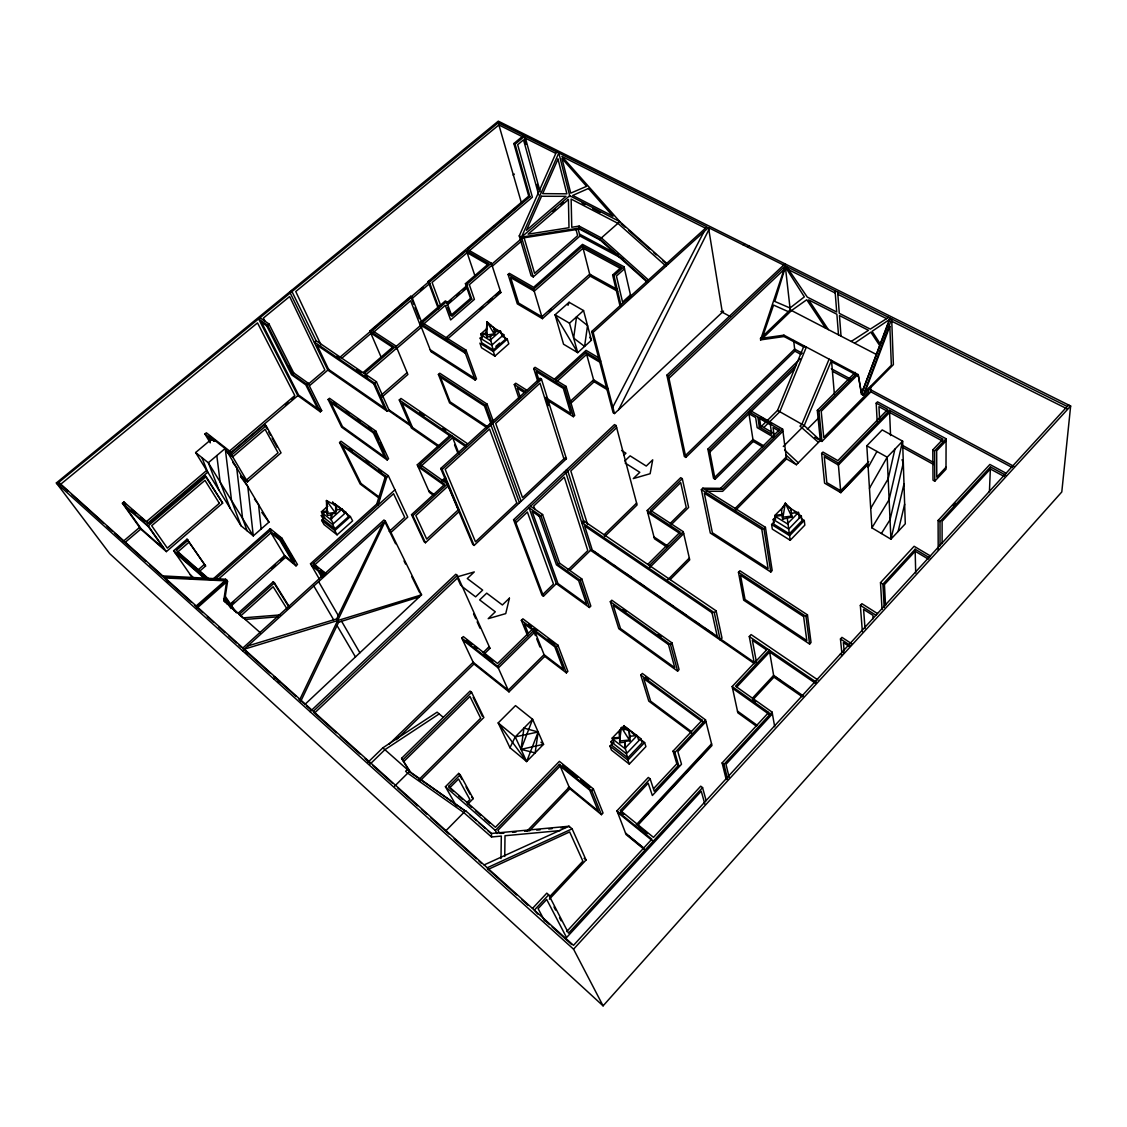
<?xml version="1.0" encoding="UTF-8"?>
<svg xmlns="http://www.w3.org/2000/svg" width="1127" height="1127" viewBox="0 0 1127 1127"><rect width="100%" height="100%" fill="white"/><g stroke="black" fill="none" stroke-linecap="round" stroke-linejoin="round"><path stroke-width="1.5" d="M942.102 543.468L942.102 521.294L990.351 468.987L1004.199 476.496M946.102 438.755L945.99 469.241L934.79 481.187L933.015 480.187L932.79 449.898L942.961 439.164L889.513 410.355L838.234 463L840.812 492.682L824.584 483.145L821.625 453.434L822.978 452.068L837.854 460.619L887.78 409.411L876.2 403.17L877.51 401.846L946.102 438.755L934.607 450.899L934.79 481.187M504.741 856.421L505.009 835.727L560.049 830.599M500.994 858.492L501.304 836.079L491.499 836.981L463.775 812.567L407.749 773.178L405.621 771.291L407.368 769.572M490.541 335.466L490.879 336.424L486.949 337.001L486.272 335.071L486.963 321.787L494.288 328.027L494.485 334.874L490.541 335.466L490.442 339.903L491.823 343.932M494.485 334.874L494.556 331.93L500.458 331.056L502.318 336.649M486.949 337.001L486.441 329.183M989.421 491.809L990.436 466.916L1005.833 475.242M328.098 511.869L321.913 512.672L331.338 520.012L331.859 514.8L327.732 515.335L326.774 513.546L326.45 500.515L335.747 505.544L335.522 513.363L331.38 513.898L330.859 519.124L332.859 522.843M335.522 513.363L335.874 509.897L342.073 509.094L344.031 512.827M1070.65 406.016L1061.789 491.964L603.086 1005.847L109.728 553.667L56.35 482.948L498.303 121.152L1070.65 406.016L573.558 949.173L603.086 1005.847M327.309 508.362L326.774 513.546L335.057 512.461L326.45 500.515L327.492 506.629M236.332 612.06L223.752 600.508L226.781 580.278L225.569 579.222L162.781 575.911M224.527 601.649L227.555 581.419L226.781 580.278L164.007 577.01L168.036 581.771M790.83 508.587L791.929 517.054L782.645 519.181L785.294 503.149L790.83 508.587L791.084 510.517M894.923 449.138L888.175 478.806L870.692 508.404M903.995 483.934L890.922 539.185L871.904 527.859L866.818 445.785L882.202 429.922L902.614 441.136L905.277 523.816L890.922 539.185L887.188 457.196L902.614 441.136L889.118 499.641L871.904 527.859M898.12 531.479L904.643 504.22M379.799 498.641L360.175 484.018L339.565 442.517L341.03 441.235L388.308 475.679L386.829 477.003L378.052 505.065L376.742 504.079L385.519 476.045M723.548 311.122L614.525 413.553L593.14 332.366L708.489 227.612L785.265 265.887L760.542 339.889L784.082 336.522L804.171 347.201L804.016 345.834L777.531 410.425L760.795 426.964M762.81 336.156L773.559 305.093L788.337 311.658M567.994 305.332L569.093 302.275L583.547 310.559L591.436 340.185L577.728 352.666L563.556 344.228L555.076 314.785L569.093 302.275M863.197 395.197L891.682 318.941L893.387 364.627L863.197 395.197L861.479 394.267L858.182 374.587L783.913 335.156L760.359 338.523L790.224 309.855L785.265 265.887L1067.213 406.467L1069.058 405.227M862.507 390.872L888.358 323.35M888.964 321.744L889.893 318.053L861.479 394.267M526.661 761.528L538.157 731.986L523.942 728.07L521.026 749.37L535.128 752.892L538.157 731.986L515.222 736.875L498.176 722.928L515.504 705.615L532.62 719.322L543.538 744.313L526.661 761.528L509.967 747.736L498.176 722.928L526.661 761.528L515.222 736.875L532.62 719.322L521.026 749.37L543.538 744.313L540.96 742.228M806.354 347.074L779.799 411.707L763.895 427.457M829.106 359.147L801.889 424.245L800.015 426.119L818.456 442.39M578.193 229.049L579.982 236.05L533.254 276.918L531.085 275.678L519.251 235.909L556.513 151.835M533.254 276.918L521.477 237.135L558.809 152.976L569.966 196.732M299.697 699.754L385.349 521.054L383.941 519.998L242.911 647.983L243.531 648.884M300.684 701.445L338.621 622.231L419.385 596.873M247.799 645.968L336.677 618.906L383.025 523.167M509.967 747.736L515.222 736.875M618.667 409.65L708.827 229.711M612.82 407.086L703.966 231.711M868.156 467.395L876.947 451.462M869.452 488.259L887.188 457.196L866.818 445.785M782.645 519.181L781.448 509.742L785.294 503.149L791.929 517.054M881.37 533.508L890.034 519.758L903.305 462.915L902.023 459.689M1067.213 406.467L573.502 945.342L313.306 711.306L457.294 575.404L455.773 574.263L310.066 711.644M566.712 931.564L651.857 839.178L616.962 810.82L648.321 777.447L650.138 778.856L654.252 791.253L678.609 765.177L674.862 752.512L673.044 751.131L702.121 720.195L640.784 675.031L642.32 673.439L705.516 719.871L711.982 745.51L637.826 825.288M726.225 779.588L722.125 762.937L768.67 712.447L732.17 686.54L767.501 648.941M650.138 778.856L620.413 810.51L653.519 837.375L700.712 786.181L702.558 787.604L568.515 933.17L548.694 894.81L546.82 893.147L532.479 908.447M727.633 779.306L723.985 764.331L772.08 712.095L735.494 686.174L769.318 650.166L773.939 677.158L802.354 696.81M841.827 652.688L840.46 638.967L841.939 637.361L851.688 643.728M772.404 713.884L725.985 764.317L729.211 777.644M882.032 609.397L880.497 582.645L914.11 546.285L930.578 556.048M938.199 549.962L938.101 520.463L989.858 464.465L1006.383 473.368M862.38 631.655L860.338 605.368L861.887 603.692L877.482 613.553M953.315 506.009L955.696 503.431M940.031 545.834L940.003 521.547L990.436 466.916M884.188 607.523L882.906 584.138L915.124 549.229L929.789 557.935M752.484 698.134L773.643 675.397L803.523 696.049M636.051 825.02L711.56 743.834M752.822 699.853L773.939 677.158M638.192 824.076L648.969 812.497M652.561 808.637L665.719 794.479M670.509 789.323L682.483 776.447M686.061 772.587L707.615 749.427M809.609 644.052L811.031 642.517L807.467 614.863L739.904 570.755L738.453 572.248L743.693 600.184L809.609 644.052L806.002 616.427L738.453 572.248M548.694 894.81L534.353 910.123L537.818 914.067M549.751 896.571L582.87 861.169L569.656 831.923L488.188 869.396L487.244 867.762L572.122 828.838L586.054 859.986L549.37 899.205M653.632 788.604L676.82 763.81L673.044 751.131M674.862 752.512L705.516 719.871M737.044 686.737L769.628 652.012L815.328 683.159M623.682 814.286L621.033 812.144L648.194 783.18L652.35 795.507L681.511 764.261L677.82 751.61L705.953 721.618M806.002 616.427L807.467 614.863M945.99 467.254L936.776 477.087L936.664 450.814L946.088 440.84M568.247 787.421L601.438 814.666L603.03 812.99L593.351 788.914L559.401 761.359L495.429 827.274L448.645 786.378L460.225 774.77L458.661 773.418L445.419 786.702L456.336 805.833M564.402 471.833L565.965 472.861L590.562 550.3L754.386 663.62L749.272 636.53L751.103 634.586L817.934 679.975M612.341 743.595L609.961 746.074L611.412 750.075L629.303 764.106L645.926 746.595L644.616 742.552L640.46 739.368M640.77 738.65L642.136 742.806L627.824 757.865L626.387 753.738L640.77 738.65L625.274 726.746M601.438 814.666L591.717 790.647L593.351 788.914M629.303 764.106L627.908 760.133L644.616 742.552M626.57 752.287L625.133 748.145L637.164 735.537L638.544 739.721M770.798 571.995L772.192 570.558L765.43 527.323L702.811 488.202L701.374 489.611L710.306 533.043L770.798 571.995L763.993 528.802L701.374 489.611M613.933 742.918L612.2 738.086L624.217 725.605L625.415 729.127M677.609 671.128L679.088 669.593L671.988 642.897L611.806 600.212L610.313 601.719L618.793 628.711L677.609 671.128L670.466 644.461L610.313 601.719M627.824 757.865L612.426 745.82L610.933 741.679L613.313 739.185M526.816 831.317L569.205 787.181L598.212 810.989L589.731 790.14L560.147 766.064L497.923 830.289L499.571 833.346M529.958 830.36L569.882 788.759L559.429 764.402L495.373 830.458L497.035 833.529M774.066 522.012L771.615 524.506L772.319 529.112L790.21 540.27L804.833 525.14L804.269 520.491L801.269 518.659M840.446 490.315L839.432 491.372L841.108 492.372M868.734 461.633L840.643 490.752L826.809 482.624L824.274 456.759L838.403 465.028L889.597 412.426L942.947 441.249M840.728 492.133L867.381 464.493M840.812 492.682L867.776 464.704M775.531 517.11L773.235 519.462L773.939 524.224L789.351 533.789L801.931 520.787L801.339 515.997L794.296 511.7M714.293 612.708L716.11 610.82L583.504 520.759L581.729 522.477L714.293 612.708L720.238 640.009L722.013 638.15L716.11 610.82M790.21 540.27L789.59 535.677L804.269 520.491M799.198 517.997L798.508 512.419L787.942 523.294L788.477 527.309M670.466 644.461L671.988 642.897M789.351 533.789L788.703 529.028L801.339 515.997M775.601 519.35L775.01 515.335L784.392 505.741M763.993 528.802L765.43 527.323M467.635 804.298L473.241 798.606L460.225 774.77M445.827 830.81L465.606 810.707L491.485 833.459L569.036 826.232L572.122 828.838M794.493 369.05L750.286 412.397L749.976 410.369L782.659 429.148L786.519 458.9L796.423 464.718L820.329 440.502L817.314 410.397L855.238 372.403M814.722 437.304L821.949 441.432L870.875 391.83L870.579 386.434M466.634 802.903L469.903 799.578L458.548 778.968L449.56 787.998L448.645 786.378M667.311 580.222L689.315 558.034M670.213 579.574L689.738 559.865L683.258 531.69L650.194 510.137L682.286 478.665L680.708 477.665L647.194 510.517L654.463 538.762L667.099 547.173M861.098 391.266L863.55 388.801M807.312 429.288L819.343 417.187M544.75 656.365L509.01 691.879L497.5 666.226L534.297 630.063L544.75 656.365L566.388 672.875L567.881 671.368L557.935 645.179L522.886 618.808L521.35 620.315L527.647 635.825M734.917 508.671L786.266 456.97M735.269 510.559L786.519 458.9M783.307 446.503L804.213 425.555L831.501 360.415L834.403 394.563M821.949 441.432L818.977 411.327L855.689 374.516M857.591 374.826L821.217 411.327L823.752 437.445L868.832 391.773L868.649 388.435M683.695 533.606L649.885 567.374L649.377 565.486L683.258 531.69M702.811 488.202L720.59 488.329L779.799 429.373M704.445 489.217L722.252 489.357L782.659 429.148M647.757 564.402L680.201 532.057L647.194 510.517M782.927 431.176L722.618 491.33L706.474 491.231M671.128 524.773L688.625 507.432L682.286 478.665M589.379 607.495L580.264 580.363L558.133 564.641L541.03 516.011L529.028 507.713L556.329 583.673L589.379 607.495L590.83 606.058L581.757 578.898L559.612 563.19L542.594 514.532L530.592 506.234M418.976 779.504L480.665 718.223L469.959 696.458L404.072 761.26L402.578 759.95M419.892 781.053L483.863 717.49L471.579 692.316L470.058 691.09L401.592 758.316L409.974 772.249M566.388 672.875L556.386 646.715L557.935 645.179M759.316 427.048L757.908 417.483L770.333 424.64L771.671 434.219L759.316 427.048L760.655 425.738L759.471 417.765M714.715 477.369L752.949 439.502L763.585 445.743M670.354 523.252L686.244 507.502L680.694 482.61L650.673 512.067M800.198 358.724L707.869 449.124L713.532 478.313L715.082 479.271L753.259 441.432L748.638 411.693L779.645 429.528M394.478 786.294L409.495 771.446L466.057 811.51L411.172 773.08L401.592 758.316M532.761 628.908L497.542 663.479L463.324 636.572L461.76 638.079L473.974 663.972L509.01 691.879M403.086 759.626L471.579 692.316M715.082 479.271L709.447 450.082L796.085 365.204M709.841 452.082L748.948 413.722L755.653 417.582L757.175 427.626L772.995 436.811M580.264 580.363L581.757 578.898M368.064 762.218L382.828 747.849L437.107 712.165L443.165 717.251M389.04 744.243L473.171 662.282L508.263 690.203L544.073 654.646L563.5 669.48L554.808 646.785L535.015 631.867L498.289 667.973L462.591 639.854M483.173 652.533L489.231 646.63M542.791 594.464L553.47 584.068L527.366 512.01L515.884 522.858M568.022 569.882L587.801 550.61L564.275 477.144L533.705 506.009L534.874 509.305M603.945 534.888L636.6 503.079M685.441 455.505L794.648 349.116L802.297 353.216M370.163 764.036L384.899 749.68L439.192 713.898M396.267 739.721L473.974 663.972M483.948 654.238L489.991 648.335L457.294 575.404M604.748 536.48L637.093 504.938L616.089 425.555L614.511 424.583L513.574 519.744L541.988 595.155L543.453 596.225L556.329 583.673M569.924 570.431L591.21 549.666M784.97 263.831L666.888 375.178L684.343 456.491L685.85 457.407L794.873 351.131L793.676 340.509M558.133 564.641L559.612 563.19M760.542 339.889L763.035 337.494M762.725 338.185L791.52 310.531L806.749 299.74L825.598 328.168M624.738 461.013L630.12 455.857L646.264 466.057L652.716 459.83L650.138 473.692L633.289 478.595L639.798 472.312L625.119 462.986M623.794 455.28L625.95 453.223L621.625 450.504M541.03 516.011L542.594 514.532M543.453 596.225L515.124 520.843L616.089 425.555M685.85 457.407L668.48 376.108L785.265 265.887M336.367 732.775L314.489 713.081L458.168 577.362M616.638 427.682L570.825 470.959L587.604 524.562M668.945 378.278L783.998 269.607M304.755 704.572L421.54 594.859L385.349 521.054L242.516 650.758M474.129 545.44L566.416 458.745L541.481 379.264L540.03 378.362L440.713 468.48L472.776 544.454L474.129 545.44L442.15 469.48L440.713 468.48M547.257 400.24L573.361 416.68L574.685 415.454L566.064 386.406L535.071 367.303L533.719 368.529L537.804 381.405M458.407 509.742L426.696 539.072L415.849 515.546L448.335 485.836M450.532 434.895L417.286 464.817L444.742 484.328L411.524 514.659L424.132 541.763L425.442 542.749L459.168 511.545L447.532 483.962L420.033 464.451L451.857 435.797L459.126 453.899M277.636 682.413L279.383 680.793L280.538 682.483M747.666 247.137L748.976 245.925M569.121 402.424L593.605 379.827L608.341 388.73M570.98 403.128L594.126 381.743L586.11 352.371L555.766 380.053M273.579 678.764L275.34 677.144L276.481 678.834M743.158 244.897L744.468 243.671M573.361 416.68L564.74 387.674L566.106 386.434M443.756 481.497L446.334 479.144M389.252 531.437L404.72 517.335L393.577 493.711L314.348 565.205L318.363 568.473M391.111 532.31L407.749 517.11L388.308 475.679M556.358 382.039L586.66 354.371L600.142 362.373M425.442 542.749L412.862 515.645L447.532 483.962M441.699 480.863L445.574 477.327M554.385 379.207L586.054 350.342L599.198 358.118M443.39 481.342L445.982 478.975M630.458 294.894L622.569 302.064L616.427 276.045L624.499 268.818M614.525 413.553L613.116 412.679L591.661 331.507L706.981 226.851L498.261 122.787L57.167 483.68M627.232 300.191L630.909 296.866L624.02 266.761L582.504 244.376L533.62 287.3L509.376 273.354L508.094 274.467L517.321 303.867L542.425 318.645L591.126 275.312M442.15 469.48L541.481 379.264M492.034 422.724L485.695 405.326L487.075 404.072L439.769 373.234L438.403 374.446L449.574 402.888L487.357 427.992M319.307 578.996L310.503 563.754L376.742 504.079M313.151 563.585L394.957 489.822M519.237 399.226L514.306 384.546L515.757 383.236L526.901 390.266M239.502 614.215L274.453 582.856L273.213 581.8L238.262 613.13M323.731 513.447L321.308 515.617L323.703 520.026L334.958 528.831L348.328 516.842L346.017 512.391L334.691 503.699M350.384 516.575L352.61 520.871L337.086 534.832L334.789 530.563L350.384 516.575L342.467 510.489M216.159 578.376L269.902 531L285.61 557.302L296.007 565.853L297.472 564.528L281.961 538.241L270.212 528.69L213.665 578.489M240.671 615.92L273.157 586.758L287.103 609.059M569.487 323.181L555.076 314.785L577.728 352.666L569.487 323.181L583.547 310.559M334.958 528.831L332.592 524.421L346.017 512.391M612.637 275.016L613.99 275.749L621.118 305.755L619.794 305.008L612.637 275.016L621.4 267.169L582.56 246.179L533.62 289.174L542.425 318.645M613.99 275.749L624.02 266.761M337.086 534.832L323.998 524.562L321.66 520.294L324.252 517.983M229.725 604.523L284.582 555.583L293.245 562.711L279.75 539.946L270.973 532.803L217.328 580.123M231.246 604.241L233.838 601.917M271.522 568.29L275.425 564.81M280.623 560.175L283.229 557.865M230.852 606.185L285.61 557.302M330.859 519.124L342.073 509.094M494.922 356.132L493.33 351.497L479.919 343.157L481.539 347.778L494.922 356.132L508.798 343.805L507.263 339.142L502.769 336.409M324.985 518.35L321.434 511.785L327.647 506.262M548.835 311.08L551.399 308.798M475.185 380.081L476.496 378.911L466.029 350.159L422.259 322.59L446.588 301.67L445.348 300.923L419.695 322.956L430.923 351.624L475.185 380.081L464.676 351.342L419.695 322.956M387.167 459.957L388.561 458.731L375.756 431.035L329.535 398.282L328.126 399.493L341.65 427.189L387.167 459.957L374.333 432.275L328.126 399.493M197.14 608.045L226.527 582.039M495.88 346.327L499.613 343.031M482.581 335.987L480.187 338.1L481.863 342.876L493.358 350.018L505.305 339.438L503.713 334.634L493.584 328.464M296.007 565.853L280.44 539.594L281.961 538.241M493.33 351.497L507.263 339.142M490.442 339.903L500.458 331.056M493.358 350.018L491.724 345.228L503.713 334.634M196.478 607.087L226.781 580.278M464.676 351.342L466.029 350.159M374.333 432.275L375.756 431.035M667.776 264.267L619.836 221.653L600.043 239.093L600.297 240.136L646.884 281.835M438.769 446.968L411.397 428.021L399.282 399.958L400.987 398.451L467.592 443.742M289.695 291.935L327.816 370.121L387.237 411.285L388.9 409.834L376.446 381.757L316.123 340.734L291.442 290.498M482.201 337.987L480.806 333.958L487.047 328.478M219.032 490.301L208.326 462.76L225.231 448.433L268.959 522.125L253.293 535.888L241.009 525.76L195.619 452.547L212.44 438.389L214.524 441.206M195.802 606.312L224.907 580.799L164.669 577.94M198.056 569.924L204.452 564.317M199.197 571.6L205.593 566.008L187.012 539.185L173.628 550.751L191.463 576.404M445.94 337.875L500.219 290.639M489.104 300.979L491.752 298.669M498.373 292.921L499.331 292.076M381.208 395.168L407.115 372.628M480.187 309.178L482.821 306.896M488.076 302.318L492.02 298.88M495.965 295.443L499.909 292.006L500.853 292.555L446.644 339.748M382.025 397L407.875 374.474L396.056 346.074L372.347 330.605L411.862 297.049L410.679 296.316L369.839 330.986L381.278 357.484M438.938 307.896L429.359 282.187L466.451 250.687L488.822 263.577L465.423 283.68L470.522 298.387L450.701 315.532L447.729 307.417M189.336 541.932L177.517 552.16L208.368 579.165M387.237 411.285L374.742 383.236L376.446 381.757M465.423 283.68L466.663 284.413L471.762 299.134L451.941 316.293L446.588 301.67M166.359 551.638L222.653 503.107L206.128 476.622L205.015 475.707L148.694 523.604L123.914 501.952L122.406 503.22L140.79 529.084L166.359 551.638L148.257 525.858L122.406 503.22M240.882 476.552L247.475 481.807L281.046 452.857L266.113 425.668L264.662 424.569L231.655 452.631L206.368 432.796L204.931 434.008L210.256 442.855M188.153 540.171L176.305 550.399L208.467 578.56M363.021 372.628L393.492 346.454L369.839 330.986M519.251 235.909L521.477 237.135L569.698 195.689L619.836 221.653L620.075 222.695M466.663 284.413L491.344 263.197L467.719 249.602L529.944 196.746L515.095 144.171L513.856 143.538L523.618 135.437M364.218 373.446L396.056 346.074M395.507 347.003L420.371 325.618L410.608 300.726L373.178 332.535M446.672 303.008L467.79 284.849M491.372 264.549L521.547 238.6M553.033 211.284L555.639 209.044M560.837 204.565L563.444 202.325M320.322 411.82L306.502 384.138L292.33 374.079L267.522 325.139L258.689 319.026L297.824 395.619L320.322 411.82L321.688 410.665L307.896 382.955L293.71 372.91L268.973 323.942L260.14 317.842M423.019 324.534L445.292 305.375L450.645 319.941L474.397 299.373L469.339 284.68L491.992 265.197M448.532 302.571L451.18 300.289M456.491 295.711L459.14 293.429M463.127 290.005L465.775 287.723M396.859 348.004L365.078 375.361L367.67 377.122M396.493 348.68L421.737 326.943M446.602 305.544L467.296 287.737M492.105 266.381L521.139 241.389M125.224 542.312L140.79 529.084M147.609 523.294L207.734 472.185M230.429 452.899L297.824 395.619M309.587 385.617L328.845 369.262M341.495 358.513L370.91 333.493M412.383 298.261L429.767 283.469M469.72 250.462L532.395 197.169L517.673 144.721L523.52 139.861L538.72 194.929M148.257 525.858L206.128 476.622M226.288 450.8L231.627 455.012L266.113 425.668M306.502 384.138L307.896 382.955M438.375 308.784L428.161 281.468L528.718 196.098L513.856 143.538M122.702 541.749L139.593 527.408M146.425 521.604L206.664 470.452M229.457 451.082L294.823 395.577L257.505 322.885L60.435 484.455L59.027 482.581L242.911 647.983M308.094 384.307L324.9 370.036L289.639 296.528L263.394 318.053L264.958 321.153M338.635 358.372L436.064 275.622M438.741 273.368L450.758 263.154M453.42 260.886L458.759 256.364M461.436 254.096L465.437 250.687M468.099 248.419L473.439 243.897M476.115 241.629L480.116 238.22M482.793 235.952L486.794 232.556M490.794 229.161L494.795 225.752M498.796 222.357L501.473 220.089M505.474 216.68L509.474 213.285M513.489 209.89L516.152 207.622M285.103 404.692L287.794 402.409M291.808 399L294.485 396.732M420.329 289.836L423.005 287.554M292.33 374.079L293.71 372.91M513.165 175.108L514.377 174.093M316.123 340.734L314.461 342.143L374.742 383.236M515.095 144.171L524.872 136.057L540.129 191.675M267.522 325.139L268.973 323.942M854.604 343.186L870.833 332.169L879.201 344.82M889.936 319.195L872.087 331.31L880.441 344.158M851.223 341.439L868.466 330.31L839.46 315.546L841.024 336.156M888.527 317.377L870.326 329.112L839.291 313.348L837.657 292.006M484.089 864.93L569.036 826.232L569.389 827.049M247.433 653.773L244.249 649.194L421.54 594.859L420.188 593.816M457.196 576.883L474.284 571.924L467.296 578.545L482.652 590.111L475.608 596.845L461.661 586.251M648.166 279.735L601.395 237.91L579.151 226.104L571.769 227.274L571.135 199.07L617.92 223.343L665.86 266M521.477 237.135L579.264 228.048L600.043 239.093L647.969 281.975M521.787 238.163L579.517 229.077L600.297 240.136M480.806 333.958L486.695 333.085M487.019 334.057L481.13 334.916L490.766 340.861M321.434 511.785L327.619 510.982M775.01 515.335L782.053 514.461L782.18 515.419L775.151 516.293L788.069 524.252L787.224 517.631M791.45 513.292L798.508 512.419M782.377 517.251L791.802 516.081M612.2 738.086L619.681 737.326L620.146 742.679L625.147 742.172L625.415 748.976L612.51 738.932L619.977 738.157M625.133 748.145L624.851 741.327L629.852 740.819L629.655 736.311L637.164 735.537M500.529 833.445L503.966 833.135M512.574 832.332L516.025 832.008M524.633 831.205L529.803 830.726M536.677 830.092L540.129 829.768M548.736 828.965L552.174 828.641M560.781 827.852L565.951 827.359M243.446 617.85L279.933 614.933M245.249 619.456L278.256 616.779M629.655 736.311L629.951 737.143L629.19 730.958L621.442 727.478L619.216 731.986L620.146 742.679M522.731 136.874L498.895 124.956L295.753 291.527L320.97 344.806M524.224 137.607L555.569 153.272M705.037 227.95L561.866 156.428L619.836 221.653M788.717 269.747L835.22 292.992M837.826 294.288L886.569 318.631M891.767 321.237L1066.987 408.777M790.224 309.855L876.369 354.456M582.11 203.029L585.152 204.607M592.746 208.537L600.339 212.468M528.718 196.098L529.944 196.746M831.613 361.795L858.281 375.967M579.475 234.078L618.272 254.829M831.36 368.754L850.998 379.25M870.762 389.815L1014.103 466.451M579.982 236.05L623.372 259.28M720.886 311.503L729.775 316.264M794.873 351.131L800.987 354.399M833.036 371.572L849.631 380.447M870.875 391.83L1012.06 467.437M863.113 393.83L861.394 392.9L858.182 374.587M887.865 411.496L878.961 406.678L879.623 419.892M620.385 268.409L583.082 248.222L534.226 291.175L510.658 277.58L518.631 303.064L541.848 316.729L589.689 274.185L617.202 289.371M932.79 449.898L934.607 450.899M901.459 444.771L933.719 462.563M901.53 446.757L933.719 464.535M617.666 291.329L590.196 276.143L582.56 246.179M817.314 410.397L818.977 411.327M777.531 410.425L804.213 425.555L820.329 440.502M760.626 416.962L771.756 423.822M821.625 453.434L838.234 463M938.101 520.463L940.003 521.547M508.094 274.467L533.62 289.174M778.546 430.768L773.052 427.612L774.207 435.98M487.977 264.704L467.127 252.673L432.078 282.468L440.812 305.98M760.655 425.738L773.009 432.881M591.661 331.507L593.14 332.366M666.888 375.178L668.48 376.108M753.259 441.432L762.345 446.785M586.11 352.371L600.747 361.049M928.324 559.091L915.166 551.272L884.441 584.589L885.568 605.664M470.522 298.387L471.762 299.134M707.869 449.124L709.447 450.082M592.774 380.926L607.664 389.942M428.161 281.468L429.359 282.187M492.499 326.985L500.782 332.028M788.562 507.263L798.62 513.391M533.719 368.529L564.74 387.674M880.497 582.645L882.906 584.138M480.187 338.1L491.724 345.228M773.235 519.462L788.703 529.028M720.59 488.329L722.252 489.357M771.615 524.506L789.59 535.677M545.707 397.746L570.825 413.553L563.331 388.406L536.297 371.699L538.945 380.067M420.456 324.9L465.395 353.3M514.306 384.546L525.436 391.59M523.9 392.281L517.223 388.054L520.491 397.803M860.338 605.368L875.933 615.243M430.19 349.75L474.495 378.207M431.514 351.539L432.43 352.131M438.403 374.446L485.695 405.326M565.021 457.844L566.416 458.745M647.687 512.433L680.652 533.987M840.46 638.967L850.209 645.334M370.67 332.916L392.914 347.482M848.983 646.292L843.362 642.615L844.193 651.096M566.275 470.058L567.839 471.086L584.11 522.66M842.263 651.998L844.306 653.336M491.386 422.498L492.837 423.456L521.167 501.247M840.305 654.139L842.348 655.477M489.541 424.175L490.992 425.133L519.462 502.867M653.984 536.931L668.043 546.257M487.723 426.837L450.096 401.86L440.432 377.207L484.497 406.016L491.104 424.104M749.272 636.53L816.526 682.3M336.917 356.174L339.748 358.104M356.794 369.712L361.049 372.614M419.681 412.524L424.02 415.497M442.869 428.33L445.771 430.303M766.416 649.828L752.357 640.235L756.414 662.028M399.282 399.958L466.198 445.574M449.856 435.811L402.015 403.17L412.496 427.485L439.643 446.278M465.521 446.503L452.617 437.699L420.864 466.324L420.033 464.451M388.9 409.834L410.228 424.569M592.619 550.638L598.212 554.498M603.804 558.372L608.002 561.274M613.595 565.134L616.399 567.064M625.231 573.178L631.007 577.165M639.671 583.152L645.447 587.153M654.477 593.394L661.69 598.381M668.917 603.368L673.242 606.368M680.469 611.355L686.244 615.342M694.908 621.343L699.247 624.33M705.023 628.331L712.236 633.318M716.575 636.304L755.062 662.915M773.742 675.82L780.926 680.793M789.562 686.752L793.873 689.738M388.28 410.369L412.44 427.091M513.574 519.744L515.124 520.843M333.55 402.367L336.339 404.339M346.102 411.27L348.891 413.243M357.259 419.174L360.048 421.16M368.416 427.091L371.206 429.063M752.737 699.937L755.541 701.924M623.104 609.679L625.908 611.665M658.154 634.557L660.957 636.558M732.55 688.329L768.994 714.222L768.67 712.447M418.117 466.705L444.165 485.23M318.913 408.664L321.688 410.665M737.481 711.109L757.443 725.478M756.358 726.14L737.847 712.813L732.17 686.54M428.654 490.639L434.346 494.739M433.177 495.119L429.457 492.443L417.286 464.817M349.398 448.588L352.202 450.631M366.19 460.816L368.994 462.859M378.799 470.001L381.588 472.044M339.565 442.517L386.829 477.003M386.406 477.947L342.312 445.728L361.034 483.539L379.137 497.007M645.672 677.285L648.476 679.342M411.524 514.659L412.862 515.645M691.4 731.578L650.645 701.205L643.756 678.609L702.572 721.942L702.121 720.195M691.964 733.339L648.786 701.121L640.784 675.031M722.125 762.937L723.985 764.331M528.591 624.358L531.366 626.443M534.142 628.542L536.917 630.627M548.018 638.981L554.963 644.207M521.35 620.315L556.386 646.715M532.183 629.725L524.421 623.879L528.38 633.67M676.82 763.81L678.609 765.177M333.099 502.727L342.552 509.982M637.445 736.382L624.499 726.45L624.64 729.803M626.612 728.718L629.373 730.845M632.148 732.987L634.924 735.114M321.308 515.617L332.592 524.421M610.933 741.679L626.387 753.738M488.555 647.208L489.991 648.335M321.66 520.294L334.789 530.563M609.961 746.074L627.908 760.133M209.185 435.994L226.217 449.377M228.837 451.434L231.458 453.491M204.931 434.008L214.271 441.361L212.44 438.389M466.409 640.122L471.734 644.306M474.397 646.405L477.059 648.49M485.033 654.773L493.006 661.042M211.651 440.263L207.706 437.149L210.326 441.516M227.443 452.688L232.711 456.829L265.07 429.274L278.059 452.815L246.433 480.046L240.939 475.679M461.76 638.079L497.5 666.226M246.376 480.398L247.799 481.525M195.619 452.547L208.326 462.76L253.293 535.888L247.785 486.427L240.516 476.538M274.988 533.48L281.186 538.495L294.725 561.387M638.22 826.091L647.476 833.614M562.824 765.247L577.785 777.376M580.504 779.588L590.013 787.322M326.337 573.995L313.32 563.43L314.348 565.205M324.618 572.84L320.899 569.825L324.111 575.418M559.429 764.402L591.717 790.647M617.596 812.44L652.434 840.77M310.503 563.754L324.801 575.39M269.902 531L280.44 539.594M324.322 575.249L319.364 571.206L322.66 576.954M311.531 565.543L318.166 570.938L321.547 576.827M625.513 833.036L643.869 848.096M628.218 835.614L643.024 847.758M222.653 503.107L205.015 475.707M644.447 849.631L626.105 834.572L616.962 810.82M584.054 858.295L586.054 859.986M227.555 581.419L225.569 579.222M205.593 566.008L187.012 539.185M471.72 797.268L473.241 798.606M131.929 509.629L135.789 512.996M140.931 517.49L144.777 520.857M450.87 789.139L453.463 791.408M458.647 795.944L462.549 799.339M467.733 803.889L471.621 807.284M475.524 810.693L480.708 815.23M484.596 818.639L489.794 823.175M445.419 786.702L495.373 830.458M173.628 550.751L205.396 578.602M174.84 552.498L204.903 578.869M469.945 814.92L476.411 820.611M478.989 822.879L485.455 828.57M488.047 830.838L490.625 833.107M223.752 600.508L260.365 632.768M238.952 614.37L242.897 617.835M190.294 574.742L192.886 577.024M382.828 747.849L409.495 771.446M621.315 223.808L625.048 227.119M628.951 230.584L649.73 249.067M653.618 252.533L656.224 254.843M662.718 260.619L666.606 264.084M244.249 649.194L311.841 709.982M60.435 484.455L68.212 491.457M72.1 494.95L103.205 522.942M107.093 526.45L112.277 531.113M114.869 533.437L145.975 561.429M149.863 564.937L162.823 576.601M167.684 580.968L191.097 602.029M194.985 605.551L202.79 612.567M207.298 616.624L213.637 622.329M218.708 626.88L225.048 632.585M228.851 636.008L236.459 642.855M238.994 645.137L241.53 647.419M245.432 650.899L270.015 673.016M273.903 676.51L296.091 696.486M298.683 698.81L303.867 703.487M306.459 705.812L311.658 710.489M340.298 736.311L359.936 753.977M365.162 758.682L370.403 763.402M373.023 765.754L392.647 783.42M397.887 788.125L417.511 805.791M421.442 809.327L426.668 814.032M430.599 817.568L448.926 834.065M454.153 838.77L476.397 858.788M479.017 861.141L481.638 863.507M488.188 869.396L516.575 894.937M521.731 899.585L528.183 905.39M544.327 919.928L549.539 924.619M552.145 926.957L571.685 944.539M56.35 482.948L573.558 949.173M784.617 450.025L798.31 462.803M786.012 455.012L796.423 464.718M261.802 512.419L268.959 522.125M254.477 499.036L258.534 504.558L261.14 528.986M232.725 462.324L236.698 467.733L242.573 518.462L247.123 530.803M123.914 501.952L125.928 504.797M786.519 266.521L807.256 297.077L836.713 312.038L835.051 290.71M224.372 598.691L231.091 608.594M223.583 598.606L227.33 604.128M224.977 595.901L236.459 612.877M226.062 598.606L228.866 602.748M231.669 606.889L234.472 611.031M313.306 711.306L314.489 713.081M828.359 329.605L808.679 299.895L836.882 314.25L838.502 334.846M274.453 582.856L289.583 607.185M273.213 581.8L289.245 607.58M270.212 528.69L271.283 530.479M231.627 455.012L247.475 481.807M589.731 337.297L591.436 340.185M313.827 586.012L333.662 619.822M337.029 625.555L355.456 656.942M336.677 618.906L338.621 622.231M318.617 581.659L338.297 615.581M341.608 621.287L359.879 652.787M264.662 424.569L267.155 429.105M268.818 432.134L270.48 435.149M272.142 438.164L277.115 447.236M458.661 773.418L461.915 779.391M466 786.843L470.086 794.296M544.609 920.731L538.086 908.644L546.68 899.459L566.571 937.551L701.248 791.196L704.882 804.227M331.38 513.898L331.859 514.8M332.62 501.839L334.606 505.586M335.874 509.897L336.339 510.799L336.691 507.347L335.747 505.544M553.991 906.967L555.569 910.053M559.555 917.73L561.147 920.801M289.075 365.937L292.935 373.572M384.913 521.97L395.619 543.778M404.044 560.922L405.565 564.035M411.693 576.503L419.343 592.084M473.143 697.388L482.37 716.265M376.08 433.543L378.855 439.544M380.25 442.545L384.406 451.547M457.914 579.01L460.76 585.364M473.579 613.905L475.721 618.667M477.144 621.836L480.003 628.176M454.561 444.911L457.816 453.012M533.48 630.711L535.424 635.586M536.72 638.84L539.96 646.983M201.944 457.632L207.509 471.72M410.679 296.316L413.792 304.304M415.046 307.502L419.413 318.673M411.862 297.049L421.822 322.604M230.19 508.305L220.117 481.919L216.807 455.576M620.413 810.51L621.033 812.144M241.009 525.76L231.528 500.473L225.231 448.433M487.075 404.072L493.401 421.484M624.851 741.327L625.147 742.172M629.852 740.819L621.442 727.478L619.554 741.002L629.57 739.988L629.19 730.958M494.556 331.93L494.88 332.902L494.288 328.027M466.451 250.687L475.157 276.453M490.794 325.182L491.133 326.154M491.344 263.197L500.853 292.555M540.03 378.362L540.692 380.475M545.961 397.253L548.61 405.635M524.337 238.515L534.578 273.326L577.63 235.698L575.911 228.978M498.261 122.787L521.491 203.085M702.558 787.604L706.15 800.649M524.675 139.283L526.055 144.284M537.072 184.363L538.452 189.364M579.517 229.077L579.151 226.104M772.08 712.095L774.714 726.76M708.489 227.612L722.322 312.278M781.448 509.742L781.589 510.714M783.913 335.156L784.082 336.522M865.029 628.584L863.592 609.397L872.932 615.314L873.157 618.765M876.2 403.17L877.186 421.794M889.513 410.355L890.569 435.543M624.217 725.605L624.344 728.958M619.512 732.832L619.681 737.326M915.124 549.229L915.702 573.009M491.485 833.459L491.499 836.981M486.963 321.787L486.272 335.071L494.161 333.916L486.963 321.787M576.531 316.856L573.657 338.086L584.589 346.412L587.533 325.534L576.531 316.856M509.432 598.169L505.741 613.609L488.202 618.667L495.302 611.806L479.651 599.916L486.709 593.168L502.388 604.974L509.432 598.169M785.392 267.029L774.812 301.444L790.013 307.995L804.34 296.866L785.392 267.029M889.823 326.323L865.142 391.759L891.344 365.261L889.823 326.323M541.523 196.253L526.422 230.317L566.008 196.323L541.523 196.253M557.992 159.104L542.679 193.633L566.895 193.83L557.992 159.104M516.814 503.051L475.495 541.833L445.165 469.367L489.541 429.035L516.814 503.051M563.909 458.844L522.562 497.655L495.697 423.442L540.016 383.152L563.909 458.844M568.402 199.507L528.112 234.162L568.994 227.71L568.402 199.507M219.356 503.304L167.331 548.102L151.694 525.731L204.973 480.356L219.356 503.304M588.463 188.477L572.699 195.436L613.003 216.271L588.463 188.477M586.575 186.335L570.741 193.14L561.95 158.442L586.575 186.335M761.81 529.296L704.305 493.203L712.391 532.775L768.093 568.586L761.81 529.296M803.621 616.596L740.524 575.277L745.032 599.479L806.805 640.545L803.621 616.596M712.053 612.778L584.645 525.957L592.267 550.061L717.265 636.445L712.053 612.778M373.741 383.87L317.096 345.228L328.661 369.487L384.589 408.185L373.741 383.87M266.789 325.942L261.478 322.28L298.599 395.042L317.786 408.847L305.783 384.842L291.541 374.727L266.789 325.942M539.34 516.377L532.141 511.39L557.964 583.518L586.589 604.157L578.644 580.63L556.456 564.838L539.34 516.377M373.417 432.895L330.746 402.578L342.453 426.584L384.575 456.886L373.417 432.895M668.508 644.559L613.187 605.199L620.498 628.584L674.763 667.663L668.508 644.559M148.398 526.661L125.28 506.403L141.199 528.817L164.105 549.004L148.398 526.661"/></g></svg>
